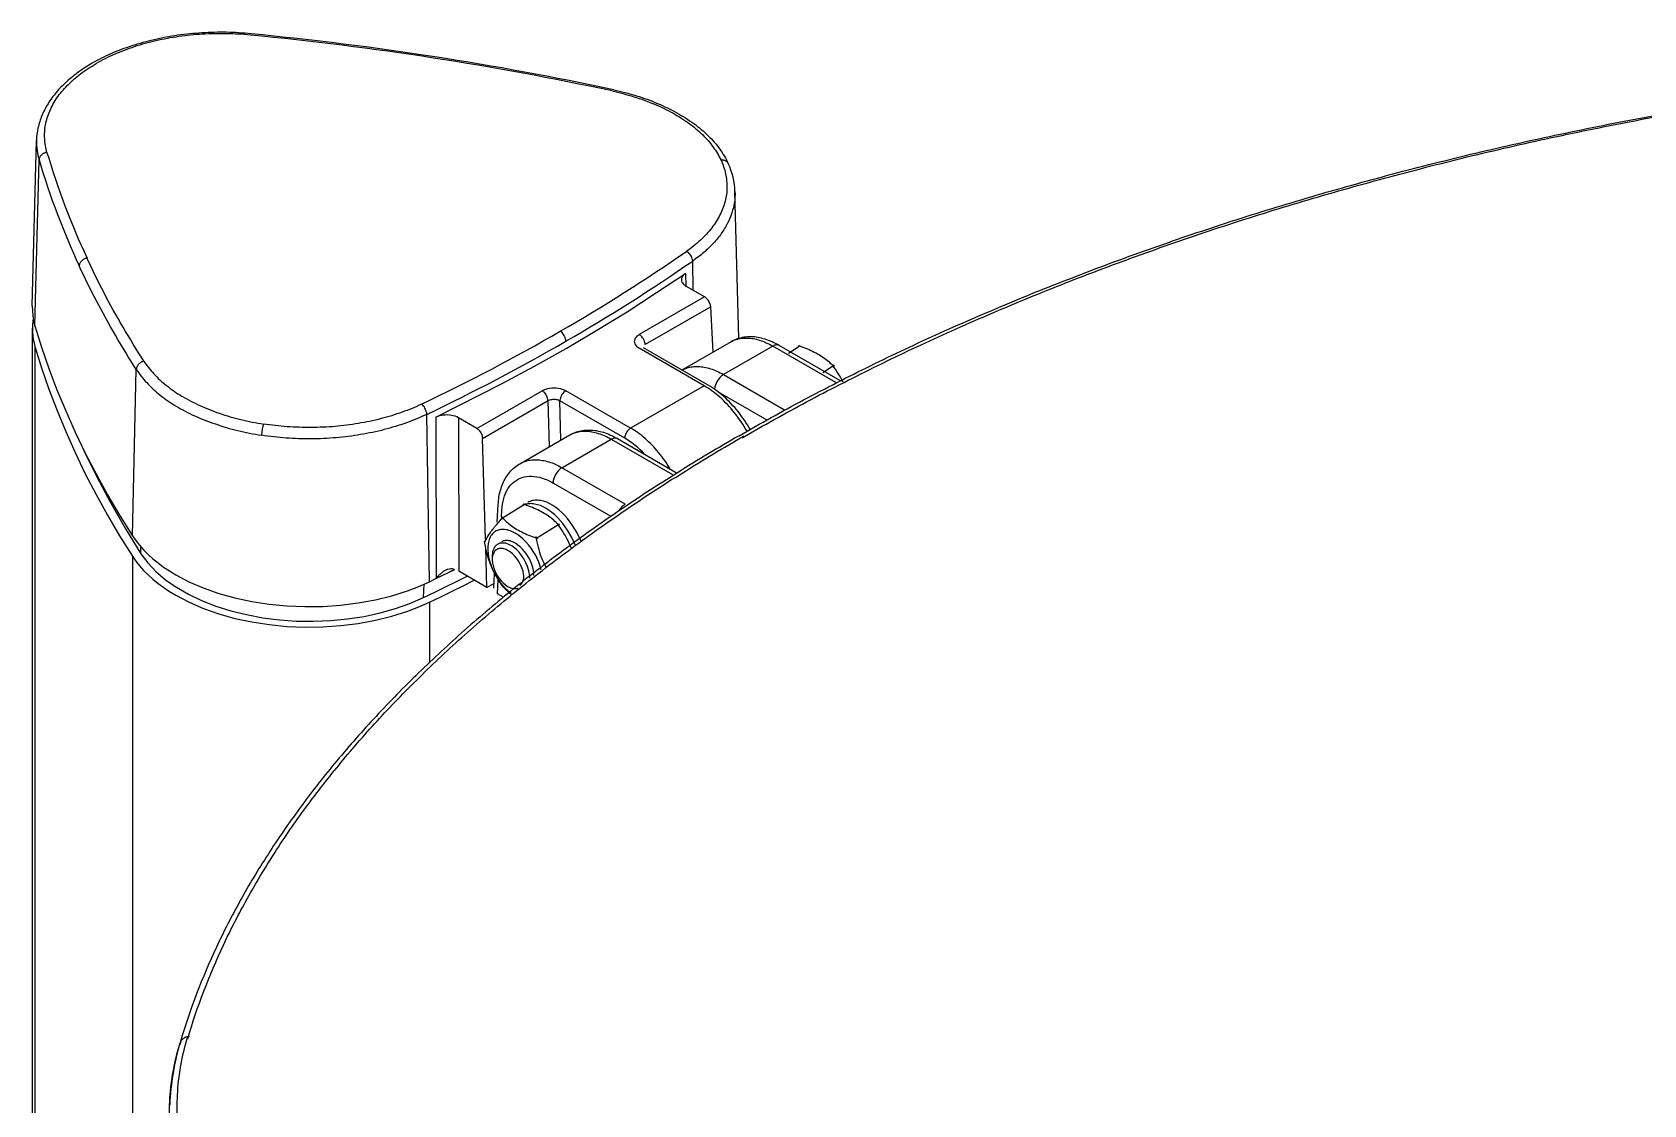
# Model space of a CAD drawing. Extents: x 0 to 170, y 4 to 247.
# Drawn here: x 124.92 to 147.33, y 153.01 to 167.92 of the extents above; entities that cross this region are included whole.
import ezdxf

# ---------------------------------------------------------------- set-up
doc = ezdxf.new("R2010")
doc.units = 0
doc.layers.add('LIVELLO_1', color=160, linetype='Continuous')

# ---------------------------------------------------------------- blocks, each defined once
blk = doc.blocks.new('AI9-BLK1')
at = {"layer": 'LIVELLO_1', "color": 7}
for p, q in [((40.011, 38.702), (40.071, 41.002)), ((40.049, 38.425), (40.106, 40.732)), ((49.834, 38.249), (49.781, 40.291)), ((49.091, 39.154), (49.096, 38.977)), ((49.359, 38.827), (48.45, 38.302)), ((49.359, 38.827), (49.106, 38.973)), ((49.443, 38.691), (48.533, 38.166)), ((49.479, 38.059), (49.443, 38.691)), ((40.011, 38.393), (40.011, -86.515)), ((40.049, 38.139), (40.049, -86.769)), ((49.41, 37.598), (48.509, 38.117)), ((49.727, 38.204), (49.043, 37.808)), ((51.185, 37.635), (50.306, 38.144)), ((50.525, 38.045), (50.688, 38.151)), ((51.163, 37.876), (51.002, 37.77)), ((41.403, 35.505), (41.458, 37.818)), ((49.62, 37.747), (50.47, 37.258)), ((46.192, 36.999), (47.1, 37.523)), ((48.33, 37.004), (47.43, 37.523)), ((49.351, 37.591), (48.33, 37.004)), ((49.54, 37.512), (50.225, 37.117)), ((46.271, 36.859), (47.182, 37.385)), ((47.201, 36.744), (47.182, 37.385)), ((47.362, 36.838), (47.347, 37.382)), ((48.249, 36.862), (47.347, 37.382)), ((45.624, 37.153), (45.627, 34.913)), ((46.192, 36.999), (45.937, 37.145)), ((45.937, 37.145), (45.94, 35.015)), ((46.314, 35.457), (46.271, 36.859)), ((46.789, 36.508), (47.483, 36.907)), ((47.376, 36.452), (48.061, 36.848)), ((48.061, 36.848), (48.912, 36.358)), ((48.253, 35.944), (47.376, 36.452)), ((48.058, 35.775), (47.252, 36.239)), ((46.476, 35.696), (46.49, 35.941)), ((46.535, 35.762), (46.54, 35.864)), ((46.866, 35.944), (46.536, 35.742)), ((47.011, 35.467), (47.343, 35.67)), ((41.405, 35.22), (41.405, -89.687)), ((41.523, 35.256), (41.519, 35.351)), ((46.332, 34.788), (46.317, 35.341)), ((45.79, 34.992), (45.882, 35.039)), ((46.332, 34.788), (45.94, 35.015)), ((46.427, 34.775), (46.437, 34.983)), ((45.452, 34.649), (45.458, 34.833)), ((46.332, 34.788), (46.43, 34.844)), ((46.478, 34.7), (46.488, 34.895)), ((45.535, 34.582), (45.535, 33.746)), ((46.562, 34.651), (46.478, 34.7))]:
    blk.add_line(p, q, dxfattribs=at)
for points in [[(40.216, 40.836), (40.208, 40.834), (40.199, 40.833), (40.19, 40.83), (40.183, 40.827), (40.174, 40.824), (40.167, 40.82), (40.159, 40.816), (40.152, 40.812), (40.145, 40.806), (40.139, 40.799), (40.134, 40.793), (40.127, 40.787), (40.123, 40.78), (40.119, 40.775), (40.116, 40.769), (40.113, 40.761), (40.109, 40.755), (40.107, 40.748), (40.107, 40.738), (40.106, 40.732)], [(49.687, 40.681), (49.686, 40.687), (49.683, 40.691), (49.68, 40.695), (49.676, 40.699), (49.673, 40.704), (49.669, 40.707), (49.663, 40.711), (49.658, 40.714), (49.653, 40.716), (49.648, 40.719), (49.643, 40.722), (49.638, 40.724), (49.631, 40.725), (49.625, 40.726), (49.619, 40.728), (49.612, 40.728), (49.598, 40.728), (49.587, 40.728)], [(49.2, 38.918), (49.193, 39.326), (49.192, 39.333), (49.192, 39.34), (49.19, 39.349), (49.187, 39.357), (49.183, 39.373), (49.175, 39.389), (49.167, 39.403), (49.157, 39.418), (49.145, 39.431), (49.134, 39.442), (49.126, 39.447), (49.12, 39.452), (49.114, 39.457), (49.107, 39.46)], [(40.772, 39.367), (40.762, 39.366), (40.755, 39.363), (40.747, 39.36), (40.74, 39.356), (40.73, 39.353), (40.723, 39.347), (40.716, 39.342), (40.709, 39.338), (40.703, 39.332), (40.697, 39.326), (40.69, 39.321), (40.686, 39.313), (40.681, 39.308), (40.677, 39.301), (40.673, 39.293), (40.669, 39.285), (40.668, 39.279), (40.665, 39.271), (40.665, 39.264), (40.665, 39.257)], [(45.624, 37.153), (46.546, 37.621), (46.994, 37.862), (47.432, 38.11), (47.862, 38.363), (48.282, 38.621), (48.692, 38.886), (49.091, 39.154)], [(40.011, 38.702), (40.013, 38.632), (40.019, 38.563), (40.03, 38.493), (40.049, 38.425), (40.141, 38.127), (40.242, 37.831), (40.354, 37.534), (40.476, 37.242), (40.607, 36.948), (40.748, 36.656), (40.898, 36.365), (41.056, 36.077), (41.225, 35.791), (41.403, 35.505), (41.45, 35.439), (41.502, 35.373), (41.559, 35.31), (41.621, 35.247), (41.688, 35.186), (41.76, 35.128), (41.838, 35.071), (41.919, 35.016), (42.006, 34.963), (42.19, 34.866), (42.389, 34.781), (42.603, 34.705), (42.829, 34.641), (43.062, 34.592), (43.305, 34.554), (43.55, 34.531), (43.801, 34.521), (44.05, 34.524), (44.298, 34.541), (44.543, 34.572), (44.781, 34.615), (45.011, 34.671), (45.23, 34.741), (45.385, 34.8), (45.535, 34.866), (45.622, 34.91), (45.711, 34.952), (45.798, 34.996), (45.885, 35.037)], [(40.024, 38.533), (40.018, 38.483), (40.013, 38.435), (40.013, 38.386), (40.015, 38.336), (40.019, 38.286), (40.026, 38.237), (40.036, 38.188), (40.049, 38.139), (40.142, 37.842), (40.244, 37.546), (40.356, 37.249), (40.478, 36.955), (40.608, 36.662), (40.748, 36.369), (40.898, 36.08), (41.057, 35.792), (41.226, 35.505), (41.405, 35.22), (41.45, 35.154), (41.502, 35.088), (41.559, 35.024), (41.621, 34.961), (41.689, 34.901), (41.76, 34.843), (41.839, 34.786), (41.921, 34.731), (42.006, 34.678), (42.192, 34.582), (42.391, 34.494), (42.604, 34.42), (42.83, 34.356), (43.063, 34.307), (43.305, 34.27), (43.552, 34.244), (43.801, 34.236), (44.05, 34.238), (44.3, 34.256), (44.543, 34.287), (44.781, 34.331), (45.011, 34.386), (45.231, 34.457), (45.387, 34.517), (45.535, 34.582), (45.693, 34.657), (45.848, 34.734), (46.002, 34.81), (46.157, 34.89)], [(47.431, 38.211), (47.431, 38.218), (47.431, 38.225), (47.426, 38.241), (47.422, 38.256), (47.416, 38.273), (47.408, 38.289), (47.399, 38.303), (47.389, 38.316), (47.377, 38.33), (47.365, 38.34), (47.358, 38.344), (47.352, 38.349)], [(48.533, 38.166), (48.532, 38.171), (48.531, 38.18), (48.528, 38.195), (48.523, 38.212), (48.516, 38.228), (48.507, 38.242), (48.497, 38.258), (48.487, 38.272), (48.475, 38.283), (48.47, 38.289), (48.463, 38.293), (48.456, 38.297), (48.45, 38.302)], [(50.306, 38.144), (49.62, 37.747), (49.612, 37.741), (49.601, 37.734), (49.592, 37.729), (49.575, 37.71), (49.559, 37.692), (49.543, 37.67), (49.53, 37.648), (49.519, 37.625), (49.508, 37.601), (49.501, 37.577), (49.499, 37.564), (49.498, 37.554), (49.498, 37.543)], [(50.395, 38.153), (50.391, 38.154), (50.387, 38.156), (50.383, 38.157), (50.38, 38.158), (50.376, 38.16), (50.371, 38.16), (50.367, 38.16), (50.362, 38.16), (50.358, 38.16), (50.349, 38.16), (50.341, 38.157), (50.33, 38.156), (50.32, 38.151), (50.315, 38.147), (50.306, 38.144)], [(41.563, 37.933), (41.554, 37.931), (41.547, 37.929), (41.54, 37.924), (41.531, 37.922), (41.523, 37.917), (41.517, 37.913), (41.509, 37.907), (41.502, 37.902), (41.494, 37.895), (41.489, 37.889), (41.484, 37.882), (41.479, 37.876), (41.474, 37.87), (41.47, 37.862), (41.468, 37.856), (41.464, 37.848), (41.461, 37.841), (41.46, 37.832), (41.458, 37.825), (41.458, 37.818)], [(47.182, 37.385), (47.181, 37.392), (47.181, 37.401), (47.176, 37.417), (47.172, 37.433), (47.165, 37.448), (47.156, 37.463), (47.148, 37.479), (47.136, 37.493), (47.124, 37.504), (47.118, 37.509), (47.113, 37.514), (47.105, 37.519), (47.1, 37.523)], [(47.43, 37.523), (47.423, 37.519), (47.416, 37.514), (47.41, 37.509), (47.399, 37.497), (47.387, 37.485), (47.376, 37.469), (47.367, 37.455), (47.359, 37.438), (47.354, 37.422), (47.349, 37.405), (47.348, 37.397), (47.348, 37.39), (47.347, 37.382)], [(45.535, 34.866), (45.497, 37.194), (45.497, 37.201), (45.495, 37.216), (45.489, 37.232), (45.485, 37.249), (45.48, 37.265), (45.471, 37.28), (45.463, 37.297), (45.452, 37.309), (45.442, 37.321), (45.434, 37.33), (45.424, 37.336)], [(43.228, 37.059), (43.224, 37.046), (43.217, 37.031), (43.207, 36.989), (43.202, 36.948), (43.199, 36.907), (43.199, 36.903)], [(48.33, 37.004), (48.324, 36.999), (48.318, 36.995), (48.312, 36.988), (48.299, 36.977), (48.288, 36.965), (48.278, 36.951), (48.269, 36.934), (48.26, 36.919), (48.255, 36.902), (48.25, 36.886), (48.25, 36.877), (48.249, 36.869), (48.249, 36.862)], [(48.148, 36.856), (48.146, 36.858), (48.142, 36.859), (48.138, 36.86), (48.134, 36.862), (48.13, 36.863), (48.127, 36.863), (48.122, 36.863), (48.118, 36.863), (48.114, 36.863), (48.105, 36.863), (48.097, 36.862), (48.086, 36.859), (48.076, 36.855), (48.069, 36.85), (48.061, 36.848)], [(40.73, 36.687), (40.908, 36.327), (41.098, 35.967), (41.303, 35.609), (41.523, 35.256), (41.567, 35.192), (41.617, 35.13), (41.672, 35.069), (41.73, 35.009), (41.795, 34.951), (41.864, 34.895), (41.936, 34.84), (42.015, 34.789), (42.183, 34.693), (42.366, 34.605), (42.563, 34.528), (42.772, 34.461), (42.99, 34.409), (43.216, 34.366), (43.449, 34.336), (43.684, 34.319), (43.923, 34.317), (44.161, 34.327), (44.394, 34.351), (44.624, 34.385), (44.846, 34.433), (45.06, 34.494), (45.262, 34.565), (45.452, 34.649), (45.606, 34.721), (45.757, 34.796), (45.908, 34.87), (46.058, 34.946)], [(47.376, 36.452), (47.365, 36.445), (47.357, 36.439), (47.347, 36.43), (47.329, 36.415), (47.312, 36.395), (47.296, 36.372), (47.283, 36.35), (47.271, 36.323), (47.262, 36.3), (47.255, 36.276), (47.254, 36.262), (47.252, 36.252), (47.252, 36.239)], [(47.557, 35.378), (47.511, 35.483), (47.454, 35.582), (47.387, 35.676), (47.352, 35.718), (47.315, 35.758), (47.275, 35.796), (47.236, 35.829), (47.196, 35.859), (47.154, 35.884), (47.114, 35.907), (47.075, 35.925), (47.035, 35.938), (46.995, 35.947), (46.976, 35.949), (46.957, 35.951), (46.939, 35.952), (46.923, 35.951), (46.903, 35.949), (46.886, 35.947), (46.87, 35.944), (46.854, 35.938)], [(47.637, 35.435), (47.586, 35.545), (47.524, 35.649), (47.489, 35.697), (47.452, 35.745), (47.415, 35.789), (47.374, 35.829), (47.332, 35.866), (47.29, 35.897), (47.248, 35.927), (47.205, 35.951), (47.164, 35.971), (47.121, 35.985), (47.101, 35.991), (47.079, 35.995), (47.06, 35.998), (47.04, 36.001), (47.021, 36.001), (47.002, 35.999), (46.985, 35.998), (46.966, 35.994), (46.95, 35.989), (46.933, 35.984), (46.917, 35.977), (46.902, 35.969)], [(48.253, 35.944), (48.244, 35.938), (48.235, 35.931), (48.225, 35.924), (48.213, 35.914), (48.204, 35.903), (48.194, 35.889), (48.182, 35.877), (48.168, 35.854)], [(47.086, 35.034), (47.072, 35.085), (47.053, 35.138), (47.031, 35.189), (47.006, 35.24), (46.976, 35.288), (46.946, 35.335), (46.91, 35.381), (46.874, 35.422), (46.837, 35.459), (46.797, 35.493), (46.756, 35.522), (46.718, 35.547), (46.677, 35.567), (46.657, 35.574), (46.637, 35.581), (46.617, 35.586), (46.598, 35.589), (46.579, 35.592), (46.561, 35.592), (46.543, 35.592), (46.526, 35.591), (46.508, 35.588), (46.493, 35.583), (46.476, 35.579), (46.462, 35.572), (46.447, 35.564), (46.434, 35.555), (46.421, 35.544), (46.41, 35.531), (46.4, 35.518), (46.389, 35.504), (46.379, 35.488), (46.372, 35.47), (46.364, 35.453), (46.359, 35.435), (46.353, 35.415), (46.35, 35.395), (46.344, 35.351), (46.344, 35.305), (46.349, 35.257), (46.356, 35.208), (46.369, 35.155), (46.385, 35.104), (46.405, 35.052), (46.428, 35.002), (46.456, 34.952), (46.485, 34.904), (46.518, 34.857), (46.554, 34.814), (46.59, 34.773), (46.629, 34.738), (46.668, 34.707)], [(46.928, 34.917), (46.927, 34.942), (46.924, 34.966), (46.921, 34.995), (46.914, 35.02), (46.898, 35.076), (46.874, 35.13), (46.847, 35.183), (46.815, 35.23), (46.779, 35.277), (46.74, 35.317), (46.719, 35.334), (46.697, 35.351), (46.677, 35.365), (46.655, 35.376), (46.635, 35.386), (46.615, 35.395), (46.594, 35.401), (46.574, 35.405), (46.564, 35.405), (46.554, 35.405), (46.544, 35.405), (46.536, 35.405), (46.526, 35.403), (46.517, 35.402), (46.509, 35.401), (46.501, 35.398), (46.493, 35.393), (46.485, 35.391), (46.478, 35.386), (46.471, 35.381), (46.465, 35.376), (46.457, 35.371), (46.452, 35.364), (46.446, 35.355), (46.44, 35.348), (46.436, 35.341), (46.43, 35.332), (46.427, 35.324), (46.42, 35.305), (46.412, 35.286), (46.41, 35.264), (46.407, 35.242), (46.405, 35.216), (46.407, 35.193)], [(46.986, 34.951), (46.984, 34.986), (46.978, 35.024), (46.969, 35.064), (46.957, 35.104), (46.941, 35.144), (46.923, 35.183), (46.902, 35.22), (46.876, 35.257), (46.851, 35.291), (46.824, 35.322), (46.795, 35.351), (46.764, 35.376), (46.732, 35.398), (46.702, 35.415), (46.686, 35.423), (46.671, 35.427), (46.655, 35.433), (46.64, 35.436), (46.626, 35.439), (46.612, 35.44), (46.598, 35.44), (46.586, 35.439), (46.571, 35.436), (46.559, 35.433), (46.547, 35.427), (46.536, 35.423)], [(46.845, 34.924), (46.845, 34.942), (46.841, 34.976), (46.834, 35.015), (46.822, 35.052), (46.806, 35.09), (46.787, 35.127), (46.766, 35.162), (46.742, 35.196), (46.715, 35.226), (46.687, 35.254), (46.658, 35.279), (46.644, 35.288), (46.629, 35.298), (46.615, 35.307), (46.6, 35.314), (46.584, 35.318), (46.569, 35.322), (46.556, 35.327), (46.542, 35.328), (46.529, 35.33), (46.514, 35.328), (46.503, 35.327), (46.497, 35.325), (46.491, 35.324), (46.485, 35.322), (46.479, 35.32), (46.473, 35.317), (46.469, 35.314), (46.464, 35.311), (46.458, 35.308), (46.453, 35.304), (46.449, 35.3), (46.444, 35.294), (46.44, 35.29), (46.433, 35.279), (46.427, 35.269), (46.42, 35.256), (46.415, 35.244), (46.412, 35.229), (46.41, 35.215), (46.407, 35.198), (46.405, 35.182), (46.407, 35.165), (46.41, 35.13), (46.417, 35.093), (46.427, 35.056), (46.442, 35.017), (46.461, 34.979), (46.481, 34.945), (46.504, 34.91), (46.53, 34.878), (46.556, 34.85), (46.587, 34.826), (46.616, 34.805), (46.63, 34.796), (46.645, 34.789), (46.659, 34.782), (46.674, 34.778), (46.688, 34.773), (46.703, 34.772), (46.716, 34.771), (46.73, 34.771), (46.744, 34.771), (46.749, 34.773), (46.755, 34.773), (46.763, 34.775), (46.767, 34.778)], [(46.79, 34.814), (46.801, 34.824), (46.809, 34.834), (46.817, 34.846), (46.825, 34.859), (46.831, 34.871), (46.837, 34.885), (46.841, 34.9), (46.844, 34.917), (46.845, 34.945)], [(42.199, 28.541), (42.19, 28.541), (42.179, 28.541), (42.169, 28.539), (42.158, 28.537), (42.148, 28.534), (42.14, 28.531), (42.131, 28.527), (42.122, 28.521), (42.115, 28.515), (42.107, 28.51), (42.099, 28.503), (42.092, 28.497), (42.087, 28.488), (42.082, 28.483), (42.077, 28.473), (42.073, 28.466), (42.07, 28.457), (42.067, 28.446), (42.067, 28.437), (42.065, 28.429)]]:
    blk.add_lwpolyline(points, dxfattribs=at)
for points, knots in [([(43.055, 42.484), (42.941, 42.496), (42.827, 42.504), (42.714, 42.506), (42.599, 42.507), (42.485, 42.506), (42.371, 42.497), (42.258, 42.49), (42.146, 42.479), (42.032, 42.464), (41.924, 42.447), (41.814, 42.427), (41.705, 42.403), (41.601, 42.379), (41.497, 42.351), (41.394, 42.316), (41.297, 42.286), (41.2, 42.249), (41.106, 42.208), (41.017, 42.168), (40.928, 42.124), (40.845, 42.077)], [0, 0, 0, 0, 1, 1, 1, 2, 2, 2, 3, 3, 3, 4, 4, 4, 5, 5, 5, 6, 6, 6, 7, 7, 7, 7]), ([(48.073, 41.69), (47.249, 41.867), (46.421, 42.019), (45.589, 42.148), (44.745, 42.279), (43.896, 42.385), (43.045, 42.467), (42.933, 42.479), (42.824, 42.484), (42.712, 42.486), (42.6, 42.487), (42.49, 42.486), (42.378, 42.479), (42.268, 42.473), (42.158, 42.462), (42.05, 42.446), (41.943, 42.43), (41.836, 42.412), (41.731, 42.388), (41.63, 42.364), (41.53, 42.337), (41.43, 42.304), (41.336, 42.273), (41.242, 42.237), (41.15, 42.199), (41.066, 42.161), (40.982, 42.118), (40.899, 42.071)], [0, 0, 0, 0, 1, 1, 1, 2, 2, 2, 3, 3, 3, 4, 4, 4, 5, 5, 5, 6, 6, 6, 7, 7, 7, 8, 8, 8, 9, 9, 9, 9]), ([(40.845, 42.077), (40.78, 42.039), (40.716, 41.996), (40.655, 41.952), (40.596, 41.911), (40.54, 41.866), (40.486, 41.816), (40.437, 41.771), (40.389, 41.722), (40.344, 41.671), (40.303, 41.62), (40.264, 41.568), (40.231, 41.512), (40.198, 41.46), (40.168, 41.405), (40.145, 41.348), (40.122, 41.294), (40.105, 41.236), (40.091, 41.176), (40.08, 41.119), (40.071, 41.06), (40.071, 41.002)], [0, 0, 0, 0, 1, 1, 1, 2, 2, 2, 3, 3, 3, 4, 4, 4, 5, 5, 5, 6, 6, 6, 7, 7, 7, 7]), ([(40.216, 40.836), (40.198, 40.898), (40.187, 40.962), (40.184, 41.027), (40.18, 41.091), (40.184, 41.156), (40.196, 41.219), (40.208, 41.284), (40.227, 41.348), (40.254, 41.409), (40.28, 41.474), (40.316, 41.535), (40.354, 41.593), (40.396, 41.656), (40.446, 41.711), (40.498, 41.765), (40.554, 41.823), (40.617, 41.877), (40.681, 41.927), (40.751, 41.979), (40.823, 42.027), (40.899, 42.071)], [0, 0, 0, 0, 1, 1, 1, 2, 2, 2, 3, 3, 3, 4, 4, 4, 5, 5, 5, 6, 6, 6, 7, 7, 7, 7]), ([(48.073, 41.69), (48.174, 41.667), (48.277, 41.641), (48.377, 41.61), (48.472, 41.58), (48.567, 41.548), (48.66, 41.507), (48.747, 41.471), (48.833, 41.43), (48.916, 41.385), (48.992, 41.341), (49.068, 41.294), (49.139, 41.241), (49.206, 41.193), (49.27, 41.139), (49.328, 41.083), (49.383, 41.029), (49.433, 40.972), (49.478, 40.909), (49.52, 40.853), (49.556, 40.792), (49.587, 40.728)], [0, 0, 0, 0, 1, 1, 1, 2, 2, 2, 3, 3, 3, 4, 4, 4, 5, 5, 5, 6, 6, 6, 7, 7, 7, 7]), ([(48.095, 41.705), (48.201, 41.683), (48.307, 41.656), (48.41, 41.623), (48.51, 41.593), (48.609, 41.558), (48.705, 41.517), (48.797, 41.478), (48.887, 41.436), (48.973, 41.386), (49.053, 41.341), (49.132, 41.292), (49.209, 41.237), (49.279, 41.185), (49.346, 41.129), (49.41, 41.067), (49.468, 41.01), (49.522, 40.948), (49.569, 40.881), (49.616, 40.819), (49.655, 40.752), (49.687, 40.681)], [0, 0, 0, 0, 1, 1, 1, 2, 2, 2, 3, 3, 3, 4, 4, 4, 5, 5, 5, 6, 6, 6, 7, 7, 7, 7]), ([(49.838, 36.897), (50.134, 37.069), (50.432, 37.232), (50.733, 37.394), (51.043, 37.557), (51.352, 37.716), (51.666, 37.87), (51.985, 38.027), (52.308, 38.178), (52.633, 38.325), (52.964, 38.475), (53.298, 38.618), (53.635, 38.759), (53.976, 38.901), (54.321, 39.037), (54.667, 39.169), (55.019, 39.305), (55.373, 39.432), (55.729, 39.557), (56.09, 39.684), (56.453, 39.804), (56.818, 39.922), (57.188, 40.04), (57.558, 40.152), (57.932, 40.261), (58.119, 40.314), (58.308, 40.367), (58.497, 40.42), (58.688, 40.473), (58.878, 40.524), (59.068, 40.575), (59.453, 40.674), (59.838, 40.77), (60.225, 40.861), (60.616, 40.953), (61.007, 41.039), (61.401, 41.121), (61.796, 41.205), (62.194, 41.281), (62.593, 41.355), (62.992, 41.429), (63.394, 41.498), (63.795, 41.562), (64.201, 41.625), (64.606, 41.684), (65.011, 41.739)], [0, 0, 0, 0, 1, 1, 1, 2, 2, 2, 3, 3, 3, 4, 4, 4, 5, 5, 5, 6, 6, 6, 7, 7, 7, 8, 8, 8, 9, 9, 9, 10, 10, 10, 11, 11, 11, 12, 12, 12, 13, 13, 13, 14, 14, 14, 15, 15, 15, 15]), ([(49.883, 36.869), (50.178, 37.039), (50.474, 37.205), (50.775, 37.367), (51.083, 37.53), (51.393, 37.689), (51.706, 37.844), (52.024, 38), (52.347, 38.153), (52.671, 38.299), (52.836, 38.373), (53.001, 38.448), (53.166, 38.52), (53.335, 38.593), (53.502, 38.664), (53.671, 38.735), (54.012, 38.878), (54.356, 39.014), (54.702, 39.146), (55.052, 39.281), (55.406, 39.41), (55.761, 39.535), (56.122, 39.662), (56.485, 39.784), (56.85, 39.901), (57.218, 40.018), (57.589, 40.131), (57.961, 40.24), (58.15, 40.294), (58.337, 40.348), (58.526, 40.4), (58.716, 40.453), (58.907, 40.504), (59.097, 40.553), (59.481, 40.655), (59.865, 40.752), (60.252, 40.843), (60.642, 40.935), (61.033, 41.022), (61.426, 41.104), (61.821, 41.186), (62.217, 41.264), (62.614, 41.338), (63.015, 41.413), (63.416, 41.481), (63.817, 41.545), (64.222, 41.609), (64.626, 41.669), (65.031, 41.722)], [0, 0, 0, 0, 1, 1, 1, 2, 2, 2, 3, 3, 3, 4, 4, 4, 5, 5, 5, 6, 6, 6, 7, 7, 7, 8, 8, 8, 9, 9, 9, 10, 10, 10, 11, 11, 11, 12, 12, 12, 13, 13, 13, 14, 14, 14, 15, 15, 15, 16, 16, 16, 16]), ([(49.587, 40.728), (49.613, 40.667), (49.636, 40.604), (49.651, 40.539), (49.663, 40.477), (49.671, 40.411), (49.67, 40.348), (49.67, 40.284), (49.659, 40.218), (49.643, 40.156), (49.626, 40.091), (49.602, 40.028), (49.572, 39.968), (49.54, 39.904), (49.501, 39.844), (49.458, 39.787), (49.411, 39.726), (49.359, 39.669), (49.302, 39.617), (49.241, 39.56), (49.175, 39.508), (49.107, 39.46)], [0, 0, 0, 0, 1, 1, 1, 2, 2, 2, 3, 3, 3, 4, 4, 4, 5, 5, 5, 6, 6, 6, 7, 7, 7, 7]), ([(49.781, 40.291), (49.783, 40.241), (49.78, 40.192), (49.773, 40.142), (49.766, 40.092), (49.752, 40.043), (49.738, 39.994), (49.722, 39.943), (49.7, 39.895), (49.677, 39.85), (49.652, 39.8), (49.622, 39.753), (49.59, 39.708), (49.558, 39.661), (49.52, 39.617), (49.481, 39.573), (49.438, 39.528), (49.395, 39.486), (49.347, 39.445), (49.298, 39.403), (49.247, 39.364), (49.193, 39.326)], [0, 0, 0, 0, 1, 1, 1, 2, 2, 2, 3, 3, 3, 4, 4, 4, 5, 5, 5, 6, 6, 6, 7, 7, 7, 7]), ([(41.458, 37.818), (41.358, 37.976), (41.261, 38.133), (41.168, 38.293), (41.077, 38.452), (40.988, 38.611), (40.904, 38.773), (40.819, 38.933), (40.741, 39.093), (40.665, 39.257)], [0, 0, 0, 0, 1, 1, 1, 2, 2, 2, 3, 3, 3, 3]), ([(41.563, 37.933), (41.464, 38.09), (41.367, 38.248), (41.274, 38.407), (41.182, 38.563), (41.093, 38.723), (41.009, 38.885), (40.927, 39.042), (40.847, 39.204), (40.772, 39.367)], [0, 0, 0, 0, 1, 1, 1, 2, 2, 2, 3, 3, 3, 3]), ([(49.091, 39.154), (49.081, 39.147), (49.071, 39.14), (49.064, 39.132), (49.056, 39.123), (49.051, 39.115), (49.046, 39.103), (49.042, 39.095), (49.038, 39.086), (49.038, 39.076), (49.036, 39.068), (49.038, 39.058), (49.039, 39.048), (49.042, 39.038), (49.046, 39.028), (49.052, 39.021), (49.058, 39.011), (49.065, 39.003), (49.074, 38.996), (49.084, 38.986), (49.095, 38.979), (49.106, 38.973)], [0, 0, 0, 0, 1, 1, 1, 2, 2, 2, 3, 3, 3, 4, 4, 4, 5, 5, 5, 6, 6, 6, 7, 7, 7, 7]), ([(49.443, 38.691), (49.442, 38.708), (49.436, 38.725), (49.43, 38.742), (49.421, 38.76), (49.411, 38.777), (49.398, 38.791), (49.388, 38.804), (49.375, 38.818), (49.359, 38.827)], [0, 0, 0, 0, 1, 1, 1, 2, 2, 2, 3, 3, 3, 3]), ([(48.45, 38.302), (48.438, 38.296), (48.428, 38.288), (48.417, 38.279), (48.409, 38.272), (48.402, 38.261), (48.395, 38.252), (48.389, 38.242), (48.385, 38.232), (48.384, 38.222), (48.381, 38.212), (48.381, 38.203), (48.384, 38.193), (48.385, 38.181), (48.389, 38.171), (48.395, 38.163), (48.402, 38.153), (48.409, 38.144), (48.417, 38.134), (48.428, 38.126), (48.439, 38.119), (48.45, 38.112)], [0, 0, 0, 0, 1, 1, 1, 2, 2, 2, 3, 3, 3, 4, 4, 4, 5, 5, 5, 6, 6, 6, 7, 7, 7, 7]), ([(49.949, 36.961), (49.898, 37.049), (49.84, 37.136), (49.774, 37.216), (49.712, 37.294), (49.645, 37.367), (49.569, 37.432), (49.503, 37.493), (49.43, 37.547), (49.351, 37.591), (49.351, 37.591), (48.45, 38.112), (48.45, 38.112)], [0, 0, 0, 0, 1, 1, 1, 2, 2, 2, 3, 3, 3, 4, 4, 4, 4]), ([(51.246, 37.66), (51.246, 37.66), (50.395, 38.153), (50.395, 38.153), (50.362, 38.17), (50.329, 38.186), (50.297, 38.2), (50.265, 38.217), (50.232, 38.228), (50.2, 38.239), (50.166, 38.248), (50.134, 38.256), (50.1, 38.264), (50.068, 38.268), (50.034, 38.272), (50.002, 38.272), (49.971, 38.272), (49.937, 38.271), (49.906, 38.265), (49.874, 38.259), (49.844, 38.252), (49.813, 38.242), (49.784, 38.232), (49.755, 38.218), (49.727, 38.204)], [0, 0, 0, 0, 1, 1, 1, 2, 2, 2, 3, 3, 3, 4, 4, 4, 5, 5, 5, 6, 6, 6, 7, 7, 7, 8, 8, 8, 8]), ([(49.727, 38.204), (49.749, 38.217), (49.773, 38.227), (49.796, 38.234), (49.82, 38.242), (49.844, 38.248), (49.87, 38.252), (49.898, 38.255), (49.924, 38.256), (49.95, 38.255), (49.979, 38.255), (50.007, 38.252), (50.036, 38.248), (50.065, 38.242), (50.095, 38.235), (50.123, 38.225), (50.155, 38.217), (50.186, 38.204), (50.215, 38.19), (50.247, 38.176), (50.277, 38.161), (50.306, 38.144)], [0, 0, 0, 0, 1, 1, 1, 2, 2, 2, 3, 3, 3, 4, 4, 4, 5, 5, 5, 6, 6, 6, 7, 7, 7, 7]), ([(50.66, 38.151), (50.729, 38.129), (50.796, 38.103), (50.861, 38.071), (50.921, 38.042), (50.977, 38.008), (51.031, 37.97), (51.079, 37.933), (51.124, 37.892), (51.163, 37.849)], [0, 0, 0, 0, 1, 1, 1, 2, 2, 2, 3, 3, 3, 3]), ([(41.563, 37.933), (41.604, 37.872), (41.651, 37.812), (41.701, 37.759), (41.755, 37.699), (41.814, 37.643), (41.878, 37.594), (41.945, 37.541), (42.018, 37.492), (42.092, 37.446), (42.172, 37.4), (42.255, 37.357), (42.339, 37.317), (42.427, 37.276), (42.52, 37.241), (42.614, 37.208), (42.712, 37.175), (42.811, 37.145), (42.912, 37.121), (43.016, 37.096), (43.122, 37.075), (43.228, 37.059)], [0, 0, 0, 0, 1, 1, 1, 2, 2, 2, 3, 3, 3, 4, 4, 4, 5, 5, 5, 6, 6, 6, 7, 7, 7, 7]), ([(41.458, 37.818), (41.501, 37.753), (41.548, 37.692), (41.602, 37.635), (41.659, 37.573), (41.721, 37.516), (41.787, 37.463), (41.858, 37.407), (41.933, 37.357), (42.011, 37.309), (42.095, 37.259), (42.18, 37.214), (42.269, 37.174), (42.363, 37.13), (42.459, 37.092), (42.557, 37.06), (42.659, 37.023), (42.763, 36.995), (42.868, 36.968), (42.978, 36.943), (43.087, 36.92), (43.199, 36.903)], [0, 0, 0, 0, 1, 1, 1, 2, 2, 2, 3, 3, 3, 4, 4, 4, 5, 5, 5, 6, 6, 6, 7, 7, 7, 7]), ([(49.043, 37.808), (49.067, 37.821), (49.09, 37.829), (49.114, 37.839), (49.138, 37.846), (49.164, 37.852), (49.189, 37.855), (49.215, 37.858), (49.242, 37.859), (49.27, 37.859), (49.298, 37.858), (49.325, 37.855), (49.354, 37.849), (49.383, 37.845), (49.412, 37.837), (49.442, 37.827), (49.471, 37.818), (49.501, 37.807), (49.53, 37.794), (49.561, 37.78), (49.591, 37.764), (49.62, 37.747)], [0, 0, 0, 0, 1, 1, 1, 2, 2, 2, 3, 3, 3, 4, 4, 4, 5, 5, 5, 6, 6, 6, 7, 7, 7, 7]), ([(47.1, 37.523), (47.132, 37.541), (47.168, 37.553), (47.204, 37.557), (47.245, 37.564), (47.286, 37.564), (47.325, 37.557), (47.361, 37.553), (47.398, 37.541), (47.43, 37.523)], [0, 0, 0, 0, 1, 1, 1, 2, 2, 2, 3, 3, 3, 3]), ([(49.992, 36.985), (49.941, 37.072), (49.886, 37.154), (49.824, 37.232), (49.763, 37.307), (49.697, 37.377), (49.625, 37.441), (49.559, 37.5), (49.487, 37.554), (49.41, 37.598)], [0, 0, 0, 0, 1, 1, 1, 2, 2, 2, 3, 3, 3, 3]), ([(45.497, 37.194), (45.404, 37.15), (45.31, 37.11), (45.214, 37.076), (45.112, 37.039), (45.009, 37.009), (44.906, 36.981), (44.797, 36.954), (44.688, 36.931), (44.577, 36.912), (44.464, 36.893), (44.351, 36.879), (44.237, 36.869), (44.121, 36.859), (44.005, 36.853), (43.889, 36.853), (43.773, 36.852), (43.657, 36.856), (43.542, 36.863), (43.427, 36.873), (43.312, 36.886), (43.199, 36.903)], [0, 0, 0, 0, 1, 1, 1, 2, 2, 2, 3, 3, 3, 4, 4, 4, 5, 5, 5, 6, 6, 6, 7, 7, 7, 7]), ([(45.424, 37.336), (45.337, 37.294), (45.247, 37.256), (45.154, 37.224), (45.057, 37.19), (44.96, 37.158), (44.86, 37.134), (44.756, 37.106), (44.652, 37.084), (44.545, 37.068), (44.438, 37.049), (44.329, 37.035), (44.221, 37.026), (44.11, 37.016), (43.999, 37.012), (43.888, 37.012), (43.777, 37.011), (43.665, 37.014), (43.555, 37.022), (43.446, 37.031), (43.335, 37.042), (43.228, 37.059)], [0, 0, 0, 0, 1, 1, 1, 2, 2, 2, 3, 3, 3, 4, 4, 4, 5, 5, 5, 6, 6, 6, 7, 7, 7, 7]), ([(47.182, 37.385), (47.198, 37.395), (47.216, 37.4), (47.235, 37.402), (47.255, 37.405), (47.274, 37.405), (47.296, 37.401), (47.313, 37.398), (47.33, 37.391), (47.347, 37.382)], [0, 0, 0, 0, 1, 1, 1, 2, 2, 2, 3, 3, 3, 3]), ([(45.937, 37.145), (45.907, 37.163), (45.873, 37.174), (45.839, 37.18), (45.801, 37.187), (45.763, 37.187), (45.725, 37.182), (45.69, 37.178), (45.654, 37.168), (45.624, 37.153)], [0, 0, 0, 0, 1, 1, 1, 2, 2, 2, 3, 3, 3, 3]), ([(46.192, 36.999), (46.206, 36.989), (46.221, 36.977), (46.231, 36.963), (46.244, 36.948), (46.253, 36.931), (46.26, 36.913), (46.267, 36.896), (46.271, 36.879), (46.271, 36.859)], [0, 0, 0, 0, 1, 1, 1, 2, 2, 2, 3, 3, 3, 3]), ([(47.483, 36.907), (47.509, 36.923), (47.538, 36.937), (47.569, 36.947), (47.598, 36.957), (47.63, 36.965), (47.66, 36.97), (47.692, 36.974), (47.724, 36.975), (47.757, 36.975), (47.789, 36.975), (47.823, 36.971), (47.855, 36.967), (47.889, 36.961), (47.922, 36.953), (47.954, 36.944), (47.987, 36.933), (48.019, 36.92), (48.051, 36.906), (48.085, 36.892), (48.118, 36.874), (48.148, 36.856), (48.148, 36.856), (48.977, 36.378), (48.977, 36.378)], [0, 0, 0, 0, 1, 1, 1, 2, 2, 2, 3, 3, 3, 4, 4, 4, 5, 5, 5, 6, 6, 6, 7, 7, 7, 8, 8, 8, 8]), ([(48.882, 36.433), (48.833, 36.514), (48.779, 36.592), (48.718, 36.665), (48.661, 36.733), (48.599, 36.798), (48.531, 36.858), (48.47, 36.912), (48.402, 36.961), (48.33, 37.004)], [0, 0, 0, 0, 1, 1, 1, 2, 2, 2, 3, 3, 3, 3]), ([(49.838, 36.897), (49.551, 36.73), (49.264, 36.56), (48.982, 36.382), (48.706, 36.211), (48.435, 36.033), (48.166, 35.85), (47.904, 35.673), (47.647, 35.488), (47.393, 35.3), (47.146, 35.117), (46.902, 34.928), (46.663, 34.735), (46.432, 34.546), (46.203, 34.353), (45.98, 34.155), (45.763, 33.96), (45.551, 33.763), (45.343, 33.56), (45.143, 33.365), (44.945, 33.162), (44.755, 32.956), (44.569, 32.755), (44.389, 32.549), (44.214, 32.339), (44.046, 32.135), (43.883, 31.926), (43.726, 31.712), (43.574, 31.505), (43.427, 31.292), (43.289, 31.076), (43.152, 30.866), (43.024, 30.652), (42.904, 30.432), (42.786, 30.222), (42.674, 30.004), (42.571, 29.784), (42.374, 29.36), (42.204, 28.921), (42.07, 28.473)], [0, 0, 0, 0, 1, 1, 1, 2, 2, 2, 3, 3, 3, 4, 4, 4, 5, 5, 5, 6, 6, 6, 7, 7, 7, 8, 8, 8, 9, 9, 9, 10, 10, 10, 11, 11, 11, 12, 12, 12, 13, 13, 13, 13]), ([(42.172, 28.512), (42.304, 28.958), (42.473, 29.393), (42.669, 29.813), (42.772, 30.033), (42.882, 30.248), (43, 30.457), (43.119, 30.675), (43.247, 30.887), (43.382, 31.096), (43.519, 31.313), (43.665, 31.522), (43.816, 31.729), (43.971, 31.94), (44.135, 32.147), (44.303, 32.352), (44.476, 32.562), (44.655, 32.767), (44.839, 32.966), (45.029, 33.172), (45.226, 33.373), (45.426, 33.569), (45.632, 33.772), (45.844, 33.969), (46.061, 34.16), (46.283, 34.358), (46.511, 34.551), (46.742, 34.738), (46.981, 34.931), (47.223, 35.12), (47.47, 35.303), (47.722, 35.491), (47.982, 35.674), (48.241, 35.852), (48.509, 36.035), (48.78, 36.212), (49.055, 36.382), (49.339, 36.56), (49.622, 36.73), (49.911, 36.897)], [0, 0, 0, 0, 1, 1, 1, 2, 2, 2, 3, 3, 3, 4, 4, 4, 5, 5, 5, 6, 6, 6, 7, 7, 7, 8, 8, 8, 9, 9, 9, 10, 10, 10, 11, 11, 11, 12, 12, 12, 13, 13, 13, 13]), ([(47.483, 36.907), (47.505, 36.919), (47.527, 36.928), (47.552, 36.938), (47.574, 36.945), (47.599, 36.953), (47.625, 36.955), (47.652, 36.96), (47.678, 36.961), (47.706, 36.961), (47.735, 36.96), (47.762, 36.957), (47.789, 36.953), (47.82, 36.945), (47.849, 36.94), (47.878, 36.928), (47.91, 36.92), (47.941, 36.907), (47.97, 36.896), (48, 36.882), (48.032, 36.865), (48.061, 36.848)], [0, 0, 0, 0, 1, 1, 1, 2, 2, 2, 3, 3, 3, 4, 4, 4, 5, 5, 5, 6, 6, 6, 7, 7, 7, 7]), ([(46.789, 36.508), (46.812, 36.52), (46.835, 36.53), (46.859, 36.538), (46.885, 36.547), (46.909, 36.554), (46.935, 36.558), (46.961, 36.561), (46.989, 36.562), (47.017, 36.562), (47.046, 36.561), (47.073, 36.56), (47.103, 36.554), (47.133, 36.55), (47.162, 36.543), (47.191, 36.533), (47.223, 36.524), (47.254, 36.513), (47.283, 36.499), (47.315, 36.484), (47.345, 36.469), (47.376, 36.452)], [0, 0, 0, 0, 1, 1, 1, 2, 2, 2, 3, 3, 3, 4, 4, 4, 5, 5, 5, 6, 6, 6, 7, 7, 7, 7]), ([(46.49, 35.941), (46.491, 35.977), (46.495, 36.01), (46.5, 36.045), (46.505, 36.076), (46.511, 36.11), (46.522, 36.141), (46.53, 36.172), (46.54, 36.202), (46.554, 36.233), (46.565, 36.26), (46.579, 36.29), (46.597, 36.316), (46.612, 36.343), (46.63, 36.367), (46.649, 36.392), (46.669, 36.415), (46.691, 36.435), (46.715, 36.455), (46.738, 36.475), (46.763, 36.492), (46.789, 36.508)], [0, 0, 0, 0, 1, 1, 1, 2, 2, 2, 3, 3, 3, 4, 4, 4, 5, 5, 5, 6, 6, 6, 7, 7, 7, 7]), ([(46.54, 35.864), (46.543, 35.918), (46.552, 35.974), (46.566, 36.026), (46.579, 36.073), (46.598, 36.118), (46.623, 36.159), (46.648, 36.196), (46.677, 36.23), (46.71, 36.257), (46.745, 36.284), (46.783, 36.304), (46.822, 36.317), (46.866, 36.331), (46.91, 36.337), (46.954, 36.334), (47.004, 36.333), (47.053, 36.323), (47.1, 36.308), (47.153, 36.291), (47.204, 36.269), (47.252, 36.239)], [0, 0, 0, 0, 1, 1, 1, 2, 2, 2, 3, 3, 3, 4, 4, 4, 5, 5, 5, 6, 6, 6, 7, 7, 7, 7]), ([(47.343, 35.642), (47.3, 35.686), (47.257, 35.727), (47.208, 35.762), (47.156, 35.802), (47.098, 35.836), (47.04, 35.864), (46.975, 35.896), (46.906, 35.921), (46.838, 35.944)], [0, 0, 0, 0, 1, 1, 1, 2, 2, 2, 3, 3, 3, 3]), ([(46.298, 35.403), (46.312, 35.439), (46.329, 35.471), (46.35, 35.504), (46.376, 35.548), (46.408, 35.589), (46.44, 35.628), (46.478, 35.677), (46.522, 35.724), (46.564, 35.769)], [0, 0, 0, 0, 1, 1, 1, 2, 2, 2, 3, 3, 3, 3]), ([(46.536, 35.769), (46.576, 35.725), (46.622, 35.684), (46.668, 35.649), (46.72, 35.61), (46.779, 35.575), (46.838, 35.548), (46.903, 35.515), (46.97, 35.49), (47.039, 35.467)], [0, 0, 0, 0, 1, 1, 1, 2, 2, 2, 3, 3, 3, 3]), ([(47.503, 35.338), (47.487, 35.379), (47.47, 35.416), (47.45, 35.456), (47.431, 35.494), (47.409, 35.53), (47.386, 35.567), (47.364, 35.602), (47.34, 35.636), (47.313, 35.67)], [0, 0, 0, 0, 1, 1, 1, 2, 2, 2, 3, 3, 3, 3]), ([(46.564, 34.79), (46.544, 34.817), (46.525, 34.843), (46.508, 34.87), (46.49, 34.898), (46.472, 34.925), (46.456, 34.955), (46.44, 34.982), (46.424, 35.013), (46.41, 35.043), (46.396, 35.074), (46.383, 35.104), (46.372, 35.137), (46.36, 35.166), (46.349, 35.2), (46.341, 35.232), (46.331, 35.266), (46.322, 35.298), (46.317, 35.331), (46.31, 35.365), (46.303, 35.398), (46.298, 35.432)], [0, 0, 0, 0, 1, 1, 1, 2, 2, 2, 3, 3, 3, 4, 4, 4, 5, 5, 5, 6, 6, 6, 7, 7, 7, 7]), ([(47.011, 35.496), (47.02, 35.446), (47.03, 35.398), (47.043, 35.349), (47.054, 35.303), (47.069, 35.254), (47.088, 35.208), (47.105, 35.162), (47.128, 35.118), (47.15, 35.073)], [0, 0, 0, 0, 1, 1, 1, 2, 2, 2, 3, 3, 3, 3]), ([(45.87, 35.042), (45.858, 35.044), (45.844, 35.046), (45.83, 35.044), (45.817, 35.044), (45.804, 35.042), (45.79, 35.037), (45.777, 35.034), (45.765, 35.029), (45.753, 35.022), (45.741, 35.016), (45.728, 35.009), (45.718, 35.002), (45.705, 34.992), (45.695, 34.983), (45.685, 34.975), (45.675, 34.965), (45.663, 34.956), (45.654, 34.946), (45.644, 34.937), (45.635, 34.924), (45.627, 34.913)], [0, 0, 0, 0, 1, 1, 1, 2, 2, 2, 3, 3, 3, 4, 4, 4, 5, 5, 5, 6, 6, 6, 7, 7, 7, 7]), ([(44.655, 23.564), (44.358, 23.738), (44.072, 23.93), (43.802, 24.14), (43.55, 24.334), (43.314, 24.546), (43.095, 24.775), (42.895, 24.985), (42.71, 25.213), (42.549, 25.457), (42.399, 25.683), (42.269, 25.923), (42.168, 26.176), (42.072, 26.417), (42, 26.667), (41.96, 26.922), (41.919, 27.175), (41.907, 27.433), (41.926, 27.687), (41.943, 27.948), (41.993, 28.206), (42.067, 28.457)], [0, 0, 0, 0, 1, 1, 1, 2, 2, 2, 3, 3, 3, 4, 4, 4, 5, 5, 5, 6, 6, 6, 7, 7, 7, 7]), ([(44.736, 23.701), (44.444, 23.875), (44.161, 24.063), (43.892, 24.272), (43.645, 24.465), (43.41, 24.672), (43.193, 24.899), (42.994, 25.107), (42.811, 25.333), (42.651, 25.573), (42.503, 25.798), (42.375, 26.035), (42.275, 26.285), (42.178, 26.523), (42.108, 26.77), (42.067, 27.024), (42.026, 27.272), (42.016, 27.528), (42.034, 27.779), (42.051, 28.039), (42.099, 28.294), (42.173, 28.541)], [0, 0, 0, 0, 1, 1, 1, 2, 2, 2, 3, 3, 3, 4, 4, 4, 5, 5, 5, 6, 6, 6, 7, 7, 7, 7])]:
    blk.add_open_spline(points, degree=3, knots=knots, dxfattribs=at)
for points in [[(45.606, 42.165), (44.759, 42.296), (43.908, 42.403), (43.055, 42.484)], [(48.095, 41.705), (47.269, 41.883), (46.44, 42.036), (45.606, 42.165)], [(40.071, 41.002), (40.068, 40.909), (40.08, 40.819), (40.106, 40.732)], [(40.216, 40.836), (40.364, 40.334), (40.55, 39.843), (40.773, 39.367)], [(40.106, 40.732), (40.256, 40.227), (40.442, 39.735), (40.665, 39.257)], [(49.781, 40.291), (49.777, 40.426), (49.745, 40.559), (49.687, 40.681)], [(47.352, 38.349), (47.953, 38.695), (48.538, 39.066), (49.107, 39.46)], [(47.431, 38.211), (48.034, 38.557), (48.622, 38.93), (49.193, 39.326)], [(45.424, 37.336), (46.081, 37.648), (46.723, 37.987), (47.352, 38.349)], [(45.497, 37.194), (46.154, 37.507), (46.799, 37.848), (47.431, 38.211)], [(51.285, 37.642), (51.242, 37.726), (51.192, 37.802), (51.136, 37.876)], [(48.525, 36.64), (48.443, 36.724), (48.351, 36.802), (48.249, 36.862)], [(45.627, 34.913), (45.682, 34.941), (45.736, 34.965), (45.79, 34.992)], [(46.536, 34.819), (46.578, 34.773), (46.622, 34.732), (46.669, 34.695)], [(42.07, 28.473), (41.985, 28.188), (41.935, 27.892), (41.922, 27.595)]]:
    blk.add_open_spline(points, degree=3, dxfattribs=at)

msp = doc.modelspace()

# ---------------------------------------------------------------- block references
at = {"layer": 'LIVELLO_1', "color": 7}
msp.add_blockref('AI9-BLK1', (84.912991, 125.41517), dxfattribs=at)

doc.saveas('drawing.dxf')
